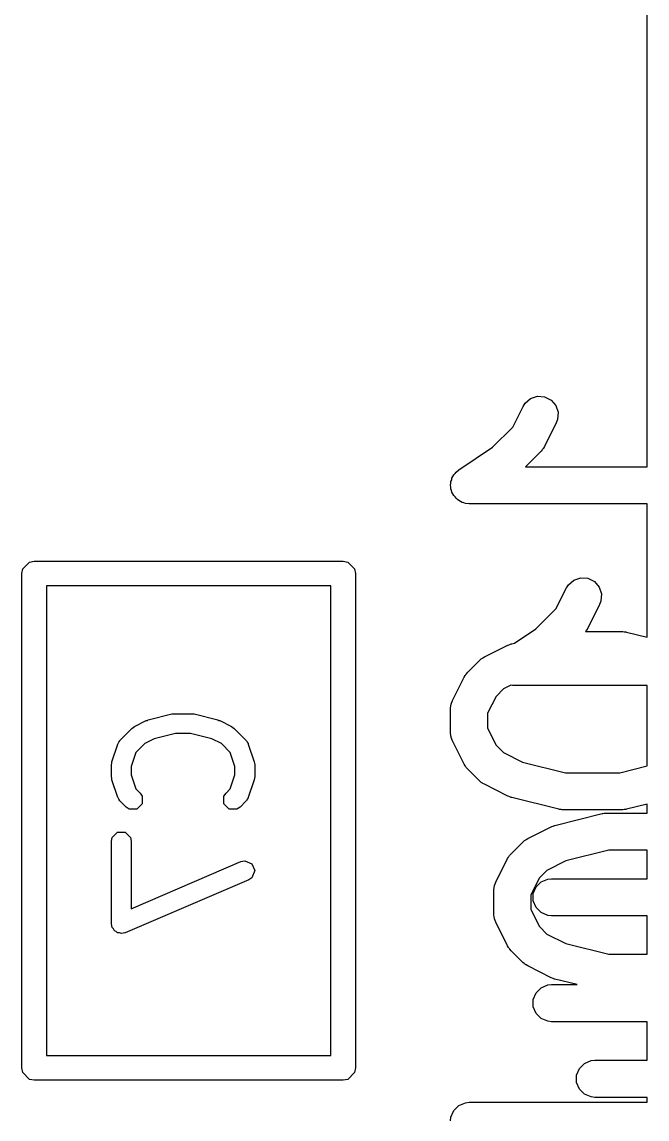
# Model space of a CAD drawing. Extents: x 4.21 to 7.42, y -5.27 to -2.46.
# Drawn here: x 5.7133 to 5.8129, y -4.2164 to -4.0416 of the extents above; entities that cross this region are included whole.
import ezdxf

# ---------------------------------------------------------------- set-up
doc = ezdxf.new("R2010")
doc.units = 0
doc.header["$MEASUREMENT"] = 0
doc.layers.add('BLACK', color=7, linetype='CONTINUOUS')

msp = doc.modelspace()

# ---------------------------------------------------------------- linework, layer by layer
at = {"layer": 'BLACK', "linetype": 'CONTINUOUS'}
for p, q in [((5.81293, -4.11247), (5.81293, -3.99376)), ((5.79153, -4.10618), (5.79319, -4.10286)), ((5.79319, -4.10286), (5.7935, -4.10237)), ((5.7935, -4.10237), (5.79437, -4.10161)), ((5.79437, -4.10161), (5.79546, -4.10125)), ((5.79546, -4.10125), (5.79661, -4.10133)), ((5.79661, -4.10133), (5.79764, -4.10185)), ((5.79764, -4.10185), (5.79839, -4.10272)), ((5.79839, -4.10272), (5.79876, -4.10381)), ((5.79876, -4.10381), (5.79868, -4.10496)), ((5.78832, -4.10938), (5.79153, -4.10618)), ((5.79847, -4.1055), (5.79659, -4.10925)), ((5.79868, -4.10496), (5.79847, -4.1055)), ((5.78294, -4.11297), (5.78832, -4.10938)), ((5.79623, -4.10979), (5.79604, -4.11002)), ((5.79629, -4.10974), (5.79623, -4.10979)), ((5.79634, -4.10965), (5.79629, -4.10974)), ((5.79641, -4.10957), (5.79634, -4.10965)), ((5.79644, -4.1095), (5.79641, -4.10957)), ((5.79659, -4.10925), (5.79644, -4.1095)), ((5.79604, -4.11002), (5.79358, -4.11247)), ((5.78233, -4.11358), (5.78249, -4.11334)), ((5.78249, -4.11334), (5.78294, -4.11297)), ((5.78294, -4.11297), (5.78294, -4.11297)), ((5.78294, -4.11297), (5.78294, -4.11297)), ((5.78294, -4.11297), (5.78294, -4.11297)), ((5.79358, -4.11247), (5.81293, -4.11247)), ((5.78163, -4.11542), (5.78168, -4.11514)), ((5.78168, -4.11485), (5.7818, -4.11458)), ((5.78168, -4.11514), (5.78168, -4.11485)), ((5.7818, -4.11458), (5.78185, -4.11429)), ((5.78185, -4.11429), (5.78201, -4.11405)), ((5.78201, -4.11405), (5.78212, -4.11379)), ((5.78212, -4.11379), (5.78233, -4.11358)), ((5.78168, -4.11571), (5.78163, -4.11542)), ((5.78168, -4.116), (5.78168, -4.11571)), ((5.78179, -4.11627), (5.78168, -4.116)), ((5.78185, -4.11655), (5.78179, -4.11627)), ((5.78201, -4.1168), (5.78185, -4.11655)), ((5.78212, -4.11707), (5.78201, -4.1168)), ((5.78233, -4.11727), (5.78212, -4.11707)), ((5.78249, -4.11751), (5.78233, -4.11727)), ((5.78273, -4.11768), (5.78249, -4.11751)), ((5.78294, -4.11788), (5.78273, -4.11768)), ((5.78321, -4.11799), (5.78294, -4.11788)), ((5.78345, -4.11815), (5.78321, -4.11799)), ((5.78373, -4.11821), (5.78345, -4.11815)), ((5.784, -4.11832), (5.78373, -4.11821)), ((5.78457, -4.11838), (5.784, -4.11832)), ((5.78458, -4.11838), (5.78457, -4.11838)), ((5.81293, -4.11838), (5.78458, -4.11838)), ((5.78458, -4.11838), (5.78458, -4.11838)), ((5.78458, -4.11838), (5.78458, -4.11838)), ((5.81293, -4.13963), (5.81293, -4.11838)), ((5.71333, -4.12949), (5.71348, -4.12873)), ((5.71348, -4.12873), (5.71454, -4.12767)), ((5.71454, -4.12767), (5.7153, -4.12752)), ((5.7153, -4.12752), (5.76451, -4.12752)), ((5.76451, -4.12752), (5.76526, -4.12767)), ((5.76526, -4.12767), (5.76633, -4.12873)), ((5.76633, -4.12873), (5.76648, -4.12949)), ((5.71333, -4.20823), (5.71333, -4.12949)), ((5.76648, -4.12949), (5.76648, -4.20823)), ((5.80039, -4.13129), (5.80126, -4.13053)), ((5.80126, -4.13053), (5.80236, -4.13017)), ((5.80236, -4.13017), (5.80351, -4.13025)), ((5.80351, -4.13025), (5.80454, -4.13077)), ((5.80454, -4.13077), (5.80529, -4.13164)), ((5.71726, -4.13146), (5.71726, -4.20626)), ((5.76254, -4.13146), (5.71726, -4.13146)), ((5.76254, -4.20626), (5.76254, -4.13146)), ((5.79842, -4.1351), (5.80008, -4.13178)), ((5.80008, -4.13178), (5.80039, -4.13129)), ((5.80529, -4.13164), (5.80565, -4.13273)), ((5.80537, -4.13442), (5.80349, -4.13817)), ((5.80557, -4.13388), (5.80537, -4.13442)), ((5.80565, -4.13273), (5.80557, -4.13388)), ((5.79522, -4.1383), (5.79842, -4.1351)), ((5.79182, -4.14057), (5.79522, -4.1383)), ((5.80318, -4.13866), (5.80312, -4.13871)), ((5.80312, -4.13871), (5.80312, -4.13872)), ((5.80312, -4.13872), (5.80895, -4.13872)), ((5.80324, -4.13857), (5.80318, -4.13866)), ((5.80331, -4.13849), (5.80324, -4.13857)), ((5.80334, -4.13842), (5.80331, -4.13849)), ((5.80349, -4.13817), (5.80334, -4.13842)), ((5.80895, -4.13872), (5.80905, -4.13873)), ((5.80905, -4.13873), (5.80909, -4.13872)), ((5.80909, -4.13872), (5.80931, -4.13876)), ((5.80931, -4.13876), (5.80953, -4.13878)), ((5.80953, -4.13878), (5.80957, -4.13879)), ((5.80957, -4.13879), (5.80967, -4.13881)), ((5.80967, -4.13881), (5.81293, -4.13963)), ((5.78701, -4.14278), (5.79076, -4.14091)), ((5.79076, -4.14091), (5.7908, -4.14089)), ((5.7908, -4.14089), (5.79082, -4.14088)), ((5.79082, -4.14088), (5.79106, -4.14079)), ((5.79106, -4.14079), (5.7913, -4.1407)), ((5.7913, -4.1407), (5.79132, -4.1407)), ((5.79132, -4.1407), (5.79136, -4.14068)), ((5.79136, -4.14068), (5.79182, -4.14057)), ((5.78624, -4.14334), (5.78647, -4.14315)), ((5.78647, -4.14315), (5.78652, -4.14309)), ((5.78652, -4.14309), (5.78661, -4.14304)), ((5.78661, -4.14304), (5.78669, -4.14297)), ((5.78669, -4.14297), (5.78676, -4.14294)), ((5.78676, -4.14294), (5.78701, -4.14278)), ((5.78437, -4.14521), (5.78624, -4.14334)), ((5.78194, -4.14973), (5.78381, -4.14598)), ((5.78381, -4.14598), (5.78397, -4.14573)), ((5.78397, -4.14573), (5.784, -4.14566)), ((5.784, -4.14566), (5.78407, -4.14558)), ((5.78407, -4.14558), (5.78412, -4.14549)), ((5.78412, -4.14549), (5.78418, -4.14544)), ((5.78418, -4.14544), (5.78437, -4.14521)), ((5.79008, -4.14785), (5.78888, -4.14905)), ((5.79123, -4.14728), (5.79008, -4.14785)), ((5.79147, -4.1473), (5.79123, -4.14728)), ((5.79148, -4.1473), (5.79147, -4.1473)), ((5.79147, -4.1473), (5.79147, -4.1473)), ((5.79147, -4.1473), (5.79147, -4.1473)), ((5.81293, -4.1473), (5.79148, -4.1473)), ((5.81293, -4.16013), (5.81293, -4.1473)), ((5.78173, -4.15027), (5.78194, -4.14973)), ((5.78888, -4.14905), (5.78753, -4.15175)), ((5.73346, -4.1528), (5.73721, -4.15186)), ((5.73721, -4.15186), (5.73741, -4.15185)), ((5.73741, -4.15185), (5.7376, -4.15182)), ((5.7376, -4.15182), (5.74041, -4.15182)), ((5.74041, -4.15182), (5.7406, -4.15185)), ((5.7406, -4.15185), (5.74079, -4.15186)), ((5.74079, -4.15186), (5.74454, -4.1528)), ((5.78163, -4.15105), (5.78168, -4.15047)), ((5.78163, -4.1548), (5.78163, -4.15105)), ((5.78168, -4.15047), (5.78172, -4.15037)), ((5.78172, -4.15037), (5.78173, -4.15027)), ((5.78753, -4.15175), (5.78753, -4.1541)), ((5.73127, -4.15386), (5.73314, -4.15292)), ((5.73314, -4.15292), (5.73331, -4.15287)), ((5.73331, -4.15287), (5.73346, -4.1528)), ((5.74454, -4.1528), (5.7447, -4.15287)), ((5.7447, -4.15287), (5.74486, -4.15292)), ((5.74486, -4.15292), (5.74674, -4.15386)), ((5.72898, -4.15603), (5.73086, -4.15415)), ((5.73086, -4.15415), (5.73107, -4.15401)), ((5.73107, -4.15401), (5.73127, -4.15386)), ((5.73779, -4.15497), (5.7344, -4.15581)), ((5.74021, -4.15497), (5.73779, -4.15497)), ((5.74361, -4.15581), (5.74021, -4.15497)), ((5.74674, -4.15386), (5.74694, -4.15401)), ((5.74694, -4.15401), (5.74715, -4.15415)), ((5.74715, -4.15415), (5.74902, -4.15603)), ((5.78168, -4.15537), (5.78163, -4.1548)), ((5.78172, -4.15547), (5.78168, -4.15537)), ((5.78753, -4.1541), (5.78888, -4.1568)), ((5.72767, -4.15946), (5.7286, -4.15664)), ((5.7286, -4.15664), (5.72864, -4.15657)), ((5.72864, -4.15654), (5.72878, -4.15633)), ((5.72864, -4.15657), (5.72864, -4.15654)), ((5.72878, -4.15633), (5.72891, -4.15611)), ((5.72891, -4.15611), (5.72894, -4.15609)), ((5.72894, -4.15609), (5.72898, -4.15603)), ((5.7329, -4.15656), (5.73147, -4.15799)), ((5.7344, -4.15581), (5.7329, -4.15656)), ((5.7451, -4.15656), (5.74361, -4.15581)), ((5.74653, -4.15799), (5.7451, -4.15656)), ((5.74902, -4.15603), (5.74906, -4.15609)), ((5.74906, -4.15609), (5.7491, -4.15611)), ((5.7491, -4.15611), (5.74922, -4.15633)), ((5.74922, -4.15633), (5.74936, -4.15654)), ((5.74936, -4.15654), (5.74936, -4.15657)), ((5.74936, -4.15657), (5.7494, -4.15664)), ((5.7494, -4.15664), (5.75034, -4.15946)), ((5.78173, -4.15558), (5.78172, -4.15547)), ((5.78194, -4.15612), (5.78173, -4.15558)), ((5.78381, -4.15987), (5.78194, -4.15612)), ((5.78888, -4.1568), (5.79008, -4.158)), ((5.73147, -4.15799), (5.73073, -4.16021)), ((5.74727, -4.16021), (5.74653, -4.15799)), ((5.79008, -4.158), (5.79311, -4.15951)), ((5.72758, -4.15995), (5.72763, -4.15971)), ((5.72758, -4.16183), (5.72758, -4.15995)), ((5.72763, -4.15971), (5.72767, -4.15946)), ((5.73073, -4.16021), (5.73073, -4.16157)), ((5.74727, -4.16157), (5.74727, -4.16021)), ((5.75034, -4.15946), (5.75037, -4.15971)), ((5.75037, -4.15971), (5.75042, -4.15995)), ((5.75042, -4.15995), (5.75042, -4.16183)), ((5.78397, -4.16012), (5.78381, -4.15987)), ((5.784, -4.16019), (5.78397, -4.16012)), ((5.78407, -4.16027), (5.784, -4.16019)), ((5.78412, -4.16036), (5.78407, -4.16027)), ((5.78418, -4.16041), (5.78412, -4.16036)), ((5.78437, -4.16063), (5.78418, -4.16041)), ((5.78624, -4.16251), (5.78437, -4.16063)), ((5.79311, -4.15951), (5.79994, -4.16122)), ((5.80859, -4.16122), (5.81293, -4.16013)), ((5.72763, -4.16208), (5.72758, -4.16183)), ((5.72767, -4.16233), (5.72763, -4.16208)), ((5.7286, -4.16514), (5.72767, -4.16233)), ((5.73073, -4.16157), (5.73147, -4.16379)), ((5.74653, -4.16379), (5.74727, -4.16157)), ((5.75034, -4.16233), (5.7494, -4.16514)), ((5.75037, -4.16208), (5.75034, -4.16233)), ((5.75042, -4.16183), (5.75037, -4.16208)), ((5.79994, -4.16122), (5.80859, -4.16122)), ((5.73147, -4.16379), (5.73215, -4.16446)), ((5.74586, -4.16446), (5.74653, -4.16379)), ((5.78647, -4.1627), (5.78624, -4.16251)), ((5.78652, -4.16275), (5.78647, -4.1627)), ((5.78661, -4.16281), (5.78652, -4.16275)), ((5.78669, -4.16288), (5.78661, -4.16281)), ((5.78676, -4.16291), (5.78669, -4.16288)), ((5.78701, -4.16306), (5.78676, -4.16291)), ((5.79076, -4.16494), (5.78701, -4.16306)), ((5.72864, -4.16521), (5.7286, -4.16514)), ((5.72864, -4.16524), (5.72864, -4.16521)), ((5.72878, -4.16545), (5.72864, -4.16524)), ((5.72891, -4.16567), (5.72878, -4.16545)), ((5.72894, -4.16569), (5.72891, -4.16567)), ((5.72898, -4.16575), (5.72894, -4.16569)), ((5.72992, -4.16669), (5.72898, -4.16575)), ((5.73215, -4.16446), (5.73249, -4.16497)), ((5.73249, -4.16497), (5.73249, -4.16618)), ((5.74551, -4.16497), (5.74586, -4.16446)), ((5.74551, -4.16618), (5.74551, -4.16497)), ((5.74902, -4.16575), (5.74808, -4.16669)), ((5.74906, -4.16569), (5.74902, -4.16575)), ((5.7491, -4.16567), (5.74906, -4.16569)), ((5.74922, -4.16545), (5.7491, -4.16567)), ((5.74936, -4.16524), (5.74922, -4.16545)), ((5.7494, -4.16514), (5.74936, -4.16521)), ((5.74936, -4.16521), (5.74936, -4.16524)), ((5.7908, -4.16495), (5.79076, -4.16494)), ((5.79082, -4.16497), (5.7908, -4.16495)), ((5.79106, -4.16505), (5.79082, -4.16497)), ((5.7913, -4.16514), (5.79106, -4.16505)), ((5.79132, -4.16515), (5.7913, -4.16514)), ((5.79136, -4.16516), (5.79132, -4.16515)), ((5.79886, -4.16704), (5.79136, -4.16516)), ((5.73043, -4.16703), (5.72992, -4.16669)), ((5.73164, -4.16703), (5.73043, -4.16703)), ((5.73249, -4.16618), (5.73164, -4.16703)), ((5.74637, -4.16703), (5.74551, -4.16618)), ((5.74757, -4.16703), (5.74637, -4.16703)), ((5.74808, -4.16669), (5.74757, -4.16703)), ((5.79896, -4.16705), (5.79886, -4.16704)), ((5.799, -4.16707), (5.79896, -4.16705)), ((5.79922, -4.16709), (5.799, -4.16707)), ((5.79943, -4.16712), (5.79922, -4.16709)), ((5.79948, -4.16711), (5.79943, -4.16712)), ((5.79958, -4.16712), (5.79948, -4.16711)), ((5.80895, -4.16712), (5.79958, -4.16712)), ((5.80905, -4.16711), (5.80895, -4.16712)), ((5.80909, -4.16712), (5.80905, -4.16711)), ((5.80931, -4.16709), (5.80909, -4.16712)), ((5.80953, -4.16707), (5.80931, -4.16709)), ((5.80957, -4.16705), (5.80953, -4.16707)), ((5.80967, -4.16704), (5.80957, -4.16705)), ((5.81293, -4.16622), (5.80967, -4.16704)), ((5.81293, -4.16764), (5.81293, -4.16622)), ((5.79826, -4.16961), (5.80576, -4.16773)), ((5.80576, -4.16773), (5.80586, -4.16772)), ((5.80586, -4.16772), (5.8059, -4.1677)), ((5.8059, -4.1677), (5.80612, -4.16768)), ((5.80612, -4.16768), (5.80633, -4.16765)), ((5.80633, -4.16765), (5.80637, -4.16765)), ((5.80637, -4.16765), (5.80647, -4.16764)), ((5.80647, -4.16764), (5.81293, -4.16764)), ((5.7277, -4.17154), (5.72856, -4.17068)), ((5.72856, -4.17068), (5.72976, -4.17068)), ((5.72976, -4.17068), (5.73061, -4.17154)), ((5.79391, -4.1717), (5.79766, -4.16983)), ((5.79766, -4.16983), (5.7977, -4.16981)), ((5.7977, -4.16981), (5.79771, -4.1698)), ((5.79771, -4.1698), (5.79796, -4.16971)), ((5.79796, -4.16971), (5.7982, -4.16962)), ((5.7982, -4.16962), (5.79822, -4.16962)), ((5.79822, -4.16962), (5.79826, -4.16961)), ((5.72758, -4.17214), (5.7277, -4.17154)), ((5.72758, -4.18526), (5.72758, -4.17214)), ((5.73061, -4.17154), (5.73073, -4.17214)), ((5.73073, -4.17214), (5.73073, -4.18287)), ((5.79126, -4.17413), (5.79314, -4.17226)), ((5.79314, -4.17226), (5.79336, -4.17207)), ((5.79336, -4.17207), (5.79342, -4.17201)), ((5.79342, -4.17201), (5.7935, -4.17196)), ((5.7935, -4.17196), (5.79359, -4.17189)), ((5.79359, -4.17189), (5.79366, -4.17186)), ((5.79366, -4.17186), (5.79391, -4.1717)), ((5.79087, -4.17465), (5.7909, -4.17458)), ((5.7909, -4.17458), (5.79096, -4.1745)), ((5.79096, -4.1745), (5.79102, -4.17441)), ((5.79102, -4.17441), (5.79108, -4.17436)), ((5.79108, -4.17436), (5.79126, -4.17413)), ((5.80684, -4.17355), (5.80001, -4.17526)), ((5.81293, -4.17355), (5.80684, -4.17355)), ((5.81293, -4.17809), (5.81293, -4.17355)), ((5.73073, -4.18287), (5.74822, -4.17538)), ((5.74822, -4.17538), (5.74883, -4.17525)), ((5.74883, -4.17525), (5.74994, -4.1757)), ((5.74994, -4.1757), (5.75042, -4.17681)), ((5.78884, -4.17865), (5.79071, -4.1749)), ((5.79071, -4.1749), (5.79087, -4.17465)), ((5.80001, -4.17526), (5.79698, -4.17677)), ((5.74997, -4.17793), (5.74946, -4.17827)), ((5.75042, -4.17681), (5.74997, -4.17793)), ((5.79578, -4.17797), (5.79443, -4.18067)), ((5.79698, -4.17677), (5.79578, -4.17797)), ((5.79713, -4.17815), (5.7977, -4.17809)), ((5.7977, -4.17809), (5.81293, -4.17809)), ((5.74946, -4.17827), (5.72978, -4.18671)), ((5.78852, -4.17997), (5.78858, -4.17939)), ((5.78858, -4.17939), (5.78862, -4.17929)), ((5.78862, -4.17929), (5.78863, -4.17919)), ((5.78863, -4.17919), (5.78884, -4.17865)), ((5.79481, -4.18047), (5.79525, -4.1794)), ((5.79525, -4.1794), (5.79606, -4.17859)), ((5.79606, -4.17859), (5.79713, -4.17815)), ((5.78852, -4.18372), (5.78852, -4.17997)), ((5.79443, -4.18067), (5.79443, -4.18302)), ((5.79481, -4.18162), (5.79481, -4.18047)), ((5.79443, -4.18302), (5.79578, -4.18572)), ((5.79525, -4.18268), (5.79481, -4.18162)), ((5.79606, -4.1835), (5.79525, -4.18268)), ((5.78858, -4.18429), (5.78852, -4.18372)), ((5.78862, -4.18439), (5.78858, -4.18429)), ((5.78863, -4.1845), (5.78862, -4.18439)), ((5.78884, -4.18504), (5.78863, -4.1845)), ((5.79071, -4.18879), (5.78884, -4.18504)), ((5.79713, -4.18394), (5.79606, -4.1835)), ((5.7977, -4.184), (5.79713, -4.18394)), ((5.81293, -4.184), (5.7977, -4.184)), ((5.81293, -4.19014), (5.81293, -4.184)), ((5.72759, -4.18528), (5.72758, -4.18526)), ((5.72759, -4.1853), (5.72758, -4.18528)), ((5.72758, -4.18528), (5.72759, -4.18528)), ((5.7277, -4.18587), (5.72759, -4.1853)), ((5.72793, -4.18609), (5.7277, -4.18587)), ((5.72806, -4.18639), (5.72793, -4.18609)), ((5.72834, -4.1865), (5.72806, -4.18639)), ((5.72856, -4.18672), (5.72834, -4.1865)), ((5.72888, -4.18672), (5.72856, -4.18672)), ((5.72918, -4.18684), (5.72888, -4.18672)), ((5.72974, -4.18672), (5.72918, -4.18684)), ((5.72976, -4.18672), (5.72974, -4.18672)), ((5.72977, -4.18671), (5.72976, -4.18672)), ((5.72978, -4.18671), (5.72977, -4.18671)), ((5.79578, -4.18572), (5.79698, -4.18692)), ((5.79698, -4.18692), (5.80001, -4.18843)), ((5.80001, -4.18843), (5.80684, -4.19014)), ((5.79087, -4.18904), (5.79071, -4.18879)), ((5.7909, -4.18911), (5.79087, -4.18904)), ((5.79096, -4.18919), (5.7909, -4.18911)), ((5.79102, -4.18928), (5.79096, -4.18919)), ((5.79108, -4.18933), (5.79102, -4.18928)), ((5.79126, -4.18956), (5.79108, -4.18933)), ((5.79314, -4.19143), (5.79126, -4.18956)), ((5.80684, -4.19014), (5.81293, -4.19014)), ((5.79336, -4.19162), (5.79314, -4.19143)), ((5.79342, -4.19168), (5.79336, -4.19162)), ((5.7935, -4.19173), (5.79342, -4.19168)), ((5.79359, -4.1918), (5.7935, -4.19173)), ((5.79366, -4.19183), (5.79359, -4.1918)), ((5.79391, -4.19198), (5.79366, -4.19183)), ((5.79766, -4.19386), (5.79391, -4.19198)), ((5.79525, -4.19628), (5.79606, -4.19546)), ((5.79606, -4.19546), (5.79713, -4.19502)), ((5.79713, -4.19502), (5.7977, -4.19496)), ((5.7977, -4.19387), (5.79766, -4.19386)), ((5.79771, -4.19389), (5.7977, -4.19387)), ((5.7977, -4.19496), (5.80179, -4.19496)), ((5.79796, -4.19397), (5.79771, -4.19389)), ((5.7982, -4.19407), (5.79796, -4.19397)), ((5.79822, -4.19407), (5.7982, -4.19407)), ((5.79826, -4.19408), (5.79822, -4.19407)), ((5.80179, -4.19496), (5.79826, -4.19408)), ((5.79481, -4.19734), (5.79525, -4.19628)), ((5.79481, -4.19849), (5.79481, -4.19734)), ((5.79525, -4.19956), (5.79481, -4.19849)), ((5.79606, -4.20037), (5.79525, -4.19956)), ((5.79713, -4.20081), (5.79606, -4.20037)), ((5.7977, -4.20087), (5.79713, -4.20081)), ((5.81293, -4.20087), (5.7977, -4.20087)), ((5.81293, -4.20701), (5.81293, -4.20087)), ((5.71726, -4.20626), (5.76254, -4.20626)), ((5.80215, -4.20832), (5.80296, -4.20751)), ((5.80296, -4.20751), (5.80402, -4.20707)), ((5.80402, -4.20707), (5.8046, -4.20701)), ((5.8046, -4.20701), (5.81293, -4.20701)), ((5.71348, -4.20898), (5.71333, -4.20823)), ((5.71454, -4.21005), (5.71348, -4.20898)), ((5.76633, -4.20898), (5.76526, -4.21005)), ((5.76648, -4.20823), (5.76633, -4.20898)), ((5.8017, -4.20939), (5.80215, -4.20832)), ((5.8017, -4.21054), (5.8017, -4.20939)), ((5.7153, -4.2102), (5.71454, -4.21005)), ((5.76451, -4.2102), (5.7153, -4.2102)), ((5.76526, -4.21005), (5.76451, -4.2102)), ((5.80215, -4.21161), (5.8017, -4.21054)), ((5.80296, -4.21242), (5.80215, -4.21161)), ((5.80402, -4.21286), (5.80296, -4.21242)), ((5.8046, -4.21292), (5.80402, -4.21286)), ((5.81293, -4.21292), (5.8046, -4.21292)), ((5.81293, -4.21371), (5.81293, -4.21292)), ((5.78212, -4.21502), (5.78294, -4.21421)), ((5.78294, -4.21421), (5.784, -4.21377)), ((5.784, -4.21377), (5.78458, -4.21371)), ((5.78458, -4.21371), (5.81293, -4.21371)), ((5.78163, -4.21666), (5.78168, -4.21609)), ((5.78168, -4.21609), (5.78212, -4.21502))]:
    msp.add_line(p, q, dxfattribs=at)

doc.saveas('drawing.dxf')
